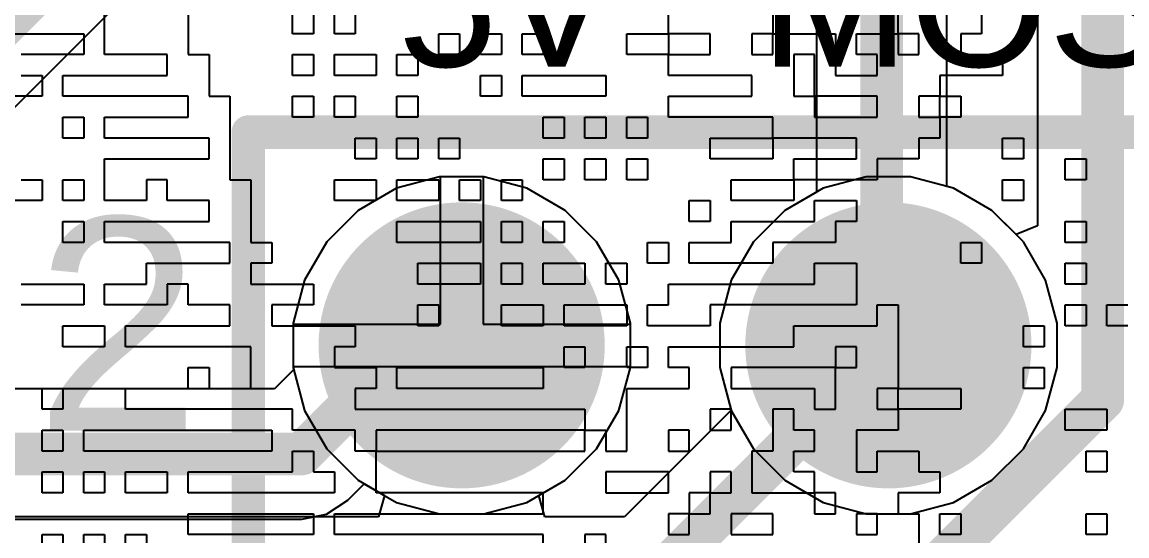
# Model space of a CAD drawing. Header units: inches. Extents: x 0.02 to 6.01, y 0.01 to 5.6.
# Drawn here: x 2.357 to 2.6159, y 3.1703 to 3.2908 of the extents above; entities that cross this region are included whole.
import ezdxf

# ---------------------------------------------------------------- set-up
doc = ezdxf.new("R2010")
doc.units = ezdxf.units.IN
doc.header["$MEASUREMENT"] = 0
for name, color, linetype in [('Bottom Layer', 5, 'Continuous'), ('Bottom Overlay', 54, 'Continuous'), ('Bottom Solder', 6, 'Continuous'), ('Multi-Layer', 9, 'Continuous'), ('Pad Holes', 156, 'Continuous'), ('Top Layer', 1, 'Continuous'), ('Top Overlay', 2, 'Continuous'), ('Top Solder', 216, 'Continuous')]:
    doc.layers.add(name, color=color, linetype=linetype)
doc.styles.add('Arial', font='', dxfattribs={"height": 0.2})
doc.styles.get('Arial').set_extended_font_data('Arial')

# ---------------------------------------------------------------- blocks, each defined once
blk = doc.blocks.new('HDR2X3_18')
at = {"layer": 'Bottom Layer'}
h = blk.add_hatch(color=5, dxfattribs=at)
edge = h.paths.add_edge_path()
edge.add_arc((0, 0.1), 0.02953, 0, 360)
h = blk.add_hatch(color=5, dxfattribs=at)
edge = h.paths.add_edge_path()
edge.add_arc((0.1, 0.1), 0.02953, 0, 360)
at = {"layer": 'Bottom Solder'}
h = blk.add_hatch(color=6, dxfattribs=at)
edge = h.paths.add_edge_path()
edge.add_arc((0, 0.1), 0.03353, 0, 360)
h = blk.add_hatch(color=6, dxfattribs=at)
edge = h.paths.add_edge_path()
edge.add_arc((0.1, 0.1), 0.03353, 0, 360)
at = {"layer": 'Multi-Layer'}
h = blk.add_hatch(color=9, dxfattribs=at)
edge = h.paths.add_edge_path()
edge.add_arc((0, 0.1), 0.02953, 0, 360)
h = blk.add_hatch(color=9, dxfattribs=at)
edge = h.paths.add_edge_path()
edge.add_arc((0.1, 0.1), 0.02953, 0, 360)
at = {"layer": 'Pad Holes'}
h = blk.add_hatch(color=7, dxfattribs=at)
edge = h.paths.add_edge_path()
edge.add_arc((0, 0.1), 0.01772, 0, 360)
h = blk.add_hatch(color=7, dxfattribs=at)
edge = h.paths.add_edge_path()
edge.add_arc((0.1, 0.1), 0.01772, 0, 360)
at = {"layer": 'Top Layer'}
h = blk.add_hatch(color=1, dxfattribs=at)
edge = h.paths.add_edge_path()
edge.add_arc((0, 0.1), 0.02953, 0, 360)
h = blk.add_hatch(color=1, dxfattribs=at)
edge = h.paths.add_edge_path()
edge.add_arc((0.1, 0.1), 0.02953, 0, 360)
at = {"layer": 'Top Solder'}
h = blk.add_hatch(color=216, dxfattribs=at)
edge = h.paths.add_edge_path()
edge.add_arc((0, 0.1), 0.03353, 0, 360)
h = blk.add_hatch(color=216, dxfattribs=at)
edge = h.paths.add_edge_path()
edge.add_arc((0.1, 0.1), 0.03353, 0, 360)
at = {"layer": 'Top Overlay'}
for points in [[(-0.05, 0.15, 0.00787, 0.00787, 0), (0.25, 0.15, 0.00787, 0.00787, 0)], [(-0.05, -0.05, 0.00787, 0.00787, 0), (-0.05, 0.15, 0.00787, 0.00787, 0)]]:
    blk.add_lwpolyline(points, format="xyseb", dxfattribs=at)
blk.add_lwpolyline([(-0.05197, 0.15, 0.00394, 0.00394, 1), (-0.04803, 0.15, 0.00394, 0.00394, 1)], format="xyseb", close=True, dxfattribs=at)
blk.add_lwpolyline([(-0.05197, 0.15, 0.00394, 0.00394, 1), (-0.04803, 0.15, 0.00394, 0.00394, 1)], format="xyseb", close=True, dxfattribs=at)
at = {"layer": 'Top Overlay', "style": 'Arial'}
blk.add_text('2', height=0.05, rotation=360, dxfattribs=at).set_placement((-0.1, 0.08))

msp = doc.modelspace()

# ---------------------------------------------------------------- linework, layer by layer
at = {"layer": 'Bottom Layer'}
for p, q in [((2.54314, 3.33779), (2.54314, 3.25091)), ((2.57373, 3.25224), (2.57373, 3.33912)), ((2.59494, 3.32836), (2.59494, 3.24303)), ((2.4548, 3.25453), (2.44474, 3.25183)), ((2.455, 3.25453), (2.4548, 3.25453)), ((2.455, 3.22), (2.455, 3.25453)), ((2.4652, 3.25453), (2.465, 3.25453)), ((2.465, 3.25453), (2.465, 3.22)), ((2.47526, 3.25183), (2.4652, 3.25453)), ((2.57526, 3.25183), (2.57373, 3.25224)), ((2.44474, 3.25183), (2.43573, 3.24663)), ((2.48427, 3.24663), (2.47526, 3.25183)), ((2.54314, 3.25091), (2.53573, 3.24663)), ((2.58427, 3.24663), (2.57526, 3.25183)), ((2.43573, 3.24663), (2.42837, 3.23927)), ((2.49163, 3.23927), (2.48427, 3.24663)), ((2.53573, 3.24663), (2.52837, 3.23927)), ((2.58994, 3.24096), (2.58427, 3.24663)), ((2.59494, 3.24303), (2.58994, 3.24096)), ((2.42837, 3.23927), (2.42317, 3.23026)), ((2.49683, 3.23026), (2.49163, 3.23927)), ((2.52837, 3.23927), (2.52317, 3.23026)), ((2.42317, 3.23026), (2.42047, 3.2202)), ((2.49953, 3.2202), (2.49683, 3.23026)), ((2.52317, 3.23026), (2.52047, 3.2202)), ((2.42047, 3.2202), (2.42047, 3.22)), ((2.42047, 3.22), (2.455, 3.22)), ((2.465, 3.22), (2.49953, 3.22)), ((2.49953, 3.22), (2.49953, 3.2202)), ((2.52047, 3.2202), (2.52047, 3.2098)), ((2.49953, 3.21), (2.42047, 3.21)), ((2.42047, 3.21), (2.42047, 3.2098)), ((2.42047, 3.2098), (2.42317, 3.19974)), ((2.49683, 3.19974), (2.49953, 3.2098)), ((2.49953, 3.2098), (2.49953, 3.21)), ((2.52047, 3.2098), (2.52316, 3.19978)), ((2.42317, 3.19974), (2.42837, 3.19073)), ((2.49163, 3.19073), (2.49683, 3.19974)), ((2.52316, 3.19978), (2.49819, 3.17482)), ((2.42837, 3.19073), (2.43573, 3.18337)), ((2.48427, 3.18337), (2.49163, 3.19073)), ((2.43573, 3.18337), (2.44188, 3.17982)), ((2.47812, 3.17982), (2.48427, 3.18337)), ((2.44188, 3.17982), (2.44054, 3.17482)), ((2.47946, 3.17482), (2.47812, 3.17982)), ((2.44054, 3.17482), (2.25453, 3.17482)), ((2.49819, 3.17482), (2.47946, 3.17482))]:
    msp.add_line(p, q, dxfattribs=at)
for points in [[(2.55844, 3.21656, 0.01, 0.01, 0), (2.55844, 3.37344, 0.01, 0.01, 0)], [(2.61024, 3.20226, 0.01, 0.01, 0), (2.61024, 3.32836, 0.01, 0.01, 0)], [(2.55844, 3.21656, 0.01, 0.01, 0), (2.56, 3.215, 0.01, 0.01, 0)], [(2.50453, 3.15953, 0.01, 0.01, 0), (2.56, 3.215, 0.01, 0.01, 0)], [(2.57297, 3.165, 0.01, 0.01, 0), (2.61024, 3.20226, 0.01, 0.01, 0)]]:
    msp.add_lwpolyline(points, format="xyseb", dxfattribs=at)
for points in [[(2.55594, 3.21656, 0.005, 0.005, 1), (2.56094, 3.21656, 0.005, 0.005, 1)], [(2.55594, 3.21656, 0.005, 0.005, 1), (2.56094, 3.21656, 0.005, 0.005, 1)], [(2.5575, 3.215, 0.005, 0.005, 1), (2.5625, 3.215, 0.005, 0.005, 1)], [(2.5575, 3.215, 0.005, 0.005, 1), (2.5625, 3.215, 0.005, 0.005, 1)], [(2.60774, 3.20226, 0.005, 0.005, 1), (2.61274, 3.20226, 0.005, 0.005, 1)], [(2.60774, 3.20226, 0.005, 0.005, 1), (2.61274, 3.20226, 0.005, 0.005, 1)]]:
    msp.add_lwpolyline(points, format="xyseb", close=True, dxfattribs=at)
at = {"layer": 'Bottom Overlay'}
for p, q in [((2.50845, 3.28808), (2.50845, 3.30765)), ((2.53292, 3.30276), (2.53292, 3.28808)), ((2.37633, 3.28319), (2.37633, 3.29297)), ((2.39591, 3.29297), (2.39591, 3.28319)), ((2.42037, 3.28808), (2.42037, 3.29297)), ((2.42527, 3.29297), (2.42527, 3.28808)), ((2.43016, 3.28808), (2.43016, 3.29297)), ((2.43505, 3.29297), (2.43505, 3.28808)), ((2.56228, 3.28808), (2.56228, 3.29297)), ((2.58185, 3.29297), (2.58185, 3.28808)), ((2.34697, 3.28808), (2.37144, 3.28808)), ((2.37144, 3.28808), (2.37144, 3.28319)), ((2.42527, 3.28808), (2.42037, 3.28808)), ((2.43505, 3.28808), (2.43016, 3.28808)), ((2.45463, 3.28808), (2.45952, 3.28808)), ((2.45463, 3.28319), (2.45463, 3.28808)), ((2.45952, 3.28808), (2.45952, 3.28319)), ((2.46441, 3.28808), (2.46931, 3.28808)), ((2.46441, 3.28319), (2.46441, 3.28808)), ((2.46931, 3.28808), (2.46931, 3.28319)), ((2.4742, 3.28319), (2.4742, 3.28808)), ((2.4742, 3.28808), (2.47909, 3.28808)), ((2.47909, 3.28808), (2.47909, 3.28319)), ((2.49867, 3.28319), (2.49867, 3.28808)), ((2.49867, 3.28808), (2.50845, 3.28808)), ((2.50845, 3.28808), (2.50845, 3.28319)), ((2.51824, 3.28808), (2.50845, 3.28808)), ((2.51824, 3.28319), (2.51824, 3.28808)), ((2.53292, 3.28808), (2.52803, 3.28808)), ((2.52803, 3.28808), (2.52803, 3.28319)), ((2.53292, 3.28808), (2.5476, 3.28808)), ((2.53292, 3.28319), (2.53292, 3.28808)), ((2.5476, 3.28808), (2.5476, 3.27829)), ((2.55249, 3.28319), (2.55249, 3.28808)), ((2.55249, 3.28808), (2.56228, 3.28808)), ((2.56228, 3.28808), (2.56228, 3.28319)), ((2.56717, 3.28808), (2.56228, 3.28808)), ((2.56717, 3.28319), (2.56717, 3.28808)), ((2.58185, 3.28808), (2.57696, 3.28808)), ((2.57696, 3.28808), (2.57696, 3.28319)), ((2.36165, 3.28319), (2.35676, 3.28319)), ((2.37144, 3.28319), (2.36165, 3.28319)), ((2.39101, 3.28319), (2.37633, 3.28319)), ((2.39101, 3.27829), (2.39101, 3.28319)), ((2.39591, 3.28319), (2.4008, 3.28319)), ((2.4008, 3.28319), (2.4008, 3.2734)), ((2.42037, 3.27829), (2.42037, 3.28319)), ((2.42037, 3.28319), (2.42527, 3.28319)), ((2.42527, 3.28319), (2.42527, 3.27829)), ((2.43016, 3.27829), (2.43016, 3.28319)), ((2.43016, 3.28319), (2.43995, 3.28319)), ((2.43995, 3.28319), (2.43995, 3.27829)), ((2.44484, 3.27829), (2.44484, 3.28319)), ((2.44484, 3.28319), (2.44973, 3.28319)), ((2.44973, 3.28319), (2.44973, 3.27829)), ((2.45952, 3.28319), (2.45463, 3.28319)), ((2.46931, 3.28319), (2.46441, 3.28319)), ((2.47909, 3.28319), (2.4742, 3.28319)), ((2.50356, 3.28319), (2.49867, 3.28319)), ((2.50845, 3.28319), (2.50356, 3.28319)), ((2.50845, 3.27829), (2.50845, 3.28319)), ((2.50845, 3.28319), (2.51824, 3.28319)), ((2.52803, 3.28319), (2.53292, 3.28319)), ((2.54271, 3.28319), (2.53781, 3.28319)), ((2.53781, 3.28319), (2.53781, 3.2734)), ((2.54271, 3.2734), (2.54271, 3.28319)), ((2.55739, 3.28319), (2.55249, 3.28319)), ((2.55739, 3.27829), (2.55739, 3.28319)), ((2.56228, 3.28319), (2.56717, 3.28319)), ((2.57696, 3.28319), (2.58675, 3.28319)), ((2.58675, 3.28319), (2.58675, 3.27829)), ((2.35676, 3.27829), (2.36165, 3.27829)), ((2.36165, 3.27829), (2.36165, 3.2734)), ((2.36655, 3.2734), (2.36655, 3.27829)), ((2.36655, 3.27829), (2.39101, 3.27829)), ((2.42527, 3.27829), (2.42037, 3.27829)), ((2.43505, 3.27829), (2.43016, 3.27829)), ((2.43995, 3.27829), (2.43505, 3.27829)), ((2.44973, 3.27829), (2.44484, 3.27829)), ((2.46441, 3.2734), (2.46441, 3.27829)), ((2.46441, 3.27829), (2.46931, 3.27829)), ((2.46931, 3.27829), (2.46931, 3.2734)), ((2.4742, 3.2734), (2.4742, 3.27829)), ((2.4742, 3.27829), (2.47909, 3.27829)), ((2.47909, 3.27829), (2.48399, 3.27829)), ((2.48399, 3.27829), (2.49377, 3.27829)), ((2.49377, 3.27829), (2.49377, 3.2734)), ((2.52803, 3.27829), (2.50845, 3.27829)), ((2.52803, 3.2734), (2.52803, 3.27829)), ((2.5476, 3.27829), (2.55739, 3.27829)), ((2.58675, 3.27829), (2.57207, 3.27829)), ((2.57207, 3.27829), (2.57207, 3.2734)), ((2.36165, 3.2734), (2.34697, 3.2734)), ((2.39591, 3.2734), (2.36655, 3.2734)), ((2.39591, 3.26851), (2.39591, 3.2734)), ((2.4008, 3.2734), (2.40569, 3.2734)), ((2.40569, 3.2734), (2.40569, 3.25383)), ((2.42037, 3.2734), (2.42527, 3.2734)), ((2.42037, 3.26851), (2.42037, 3.2734)), ((2.42527, 3.2734), (2.42527, 3.26851)), ((2.43016, 3.26851), (2.43016, 3.2734)), ((2.43016, 3.2734), (2.43505, 3.2734)), ((2.43505, 3.2734), (2.43505, 3.26851)), ((2.44484, 3.26851), (2.44484, 3.2734)), ((2.44484, 3.2734), (2.44973, 3.2734)), ((2.44973, 3.2734), (2.44973, 3.26851)), ((2.46931, 3.2734), (2.46441, 3.2734)), ((2.49377, 3.2734), (2.4742, 3.2734)), ((2.50845, 3.26851), (2.50845, 3.2734)), ((2.50845, 3.2734), (2.52803, 3.2734)), ((2.53781, 3.2734), (2.54271, 3.2734)), ((2.54271, 3.2734), (2.54271, 3.26851)), ((2.55739, 3.2734), (2.54271, 3.2734)), ((2.55739, 3.26851), (2.55739, 3.2734)), ((2.57207, 3.2734), (2.56717, 3.2734)), ((2.56717, 3.2734), (2.56717, 3.26851)), ((2.57207, 3.26851), (2.57207, 3.2734)), ((2.57207, 3.2734), (2.57696, 3.2734)), ((2.57696, 3.2734), (2.57696, 3.26851)), ((2.36655, 3.26361), (2.36655, 3.26851)), ((2.36655, 3.26851), (2.37144, 3.26851)), ((2.37144, 3.26851), (2.37144, 3.26361)), ((2.37633, 3.26361), (2.37633, 3.26851)), ((2.37633, 3.26851), (2.39591, 3.26851)), ((2.42527, 3.26851), (2.42037, 3.26851)), ((2.43505, 3.26851), (2.43016, 3.26851)), ((2.44973, 3.26851), (2.44484, 3.26851)), ((2.47909, 3.26361), (2.47909, 3.26851)), ((2.47909, 3.26851), (2.48399, 3.26851)), ((2.48399, 3.26851), (2.48399, 3.26361)), ((2.48888, 3.26851), (2.49377, 3.26851)), ((2.48888, 3.26361), (2.48888, 3.26851)), ((2.49377, 3.26851), (2.49377, 3.26361)), ((2.49867, 3.26361), (2.49867, 3.26851)), ((2.49867, 3.26851), (2.50356, 3.26851)), ((2.50356, 3.26851), (2.50356, 3.26361)), ((2.53292, 3.26851), (2.50845, 3.26851)), ((2.53292, 3.26361), (2.53292, 3.26851)), ((2.54271, 3.26851), (2.55739, 3.26851)), ((2.56717, 3.26851), (2.57207, 3.26851)), ((2.57696, 3.26851), (2.57207, 3.26851)), ((2.57207, 3.26851), (2.57207, 3.26361)), ((2.37144, 3.26361), (2.36655, 3.26361)), ((2.4008, 3.26361), (2.37633, 3.26361)), ((2.4008, 3.25872), (2.4008, 3.26361)), ((2.43505, 3.25872), (2.43505, 3.26361)), ((2.43505, 3.26361), (2.43995, 3.26361)), ((2.43995, 3.26361), (2.43995, 3.25872)), ((2.44484, 3.26361), (2.44973, 3.26361)), ((2.44484, 3.25872), (2.44484, 3.26361)), ((2.44973, 3.26361), (2.44973, 3.25872)), ((2.45463, 3.26361), (2.45952, 3.26361)), ((2.45463, 3.25872), (2.45463, 3.26361)), ((2.45952, 3.26361), (2.45952, 3.25872)), ((2.48399, 3.26361), (2.47909, 3.26361)), ((2.49377, 3.26361), (2.48888, 3.26361)), ((2.50356, 3.26361), (2.49867, 3.26361)), ((2.51824, 3.25872), (2.51824, 3.26361)), ((2.51824, 3.26361), (2.53292, 3.26361)), ((2.53292, 3.26361), (2.53292, 3.25872)), ((2.55249, 3.26361), (2.53292, 3.26361)), ((2.55249, 3.25872), (2.55249, 3.26361)), ((2.57207, 3.26361), (2.56717, 3.26361)), ((2.56717, 3.26361), (2.56717, 3.25872)), ((2.58675, 3.25872), (2.58675, 3.26361)), ((2.58675, 3.26361), (2.59164, 3.26361)), ((2.59164, 3.26361), (2.59164, 3.25872)), ((2.37633, 3.24893), (2.37633, 3.25872)), ((2.37633, 3.25872), (2.4008, 3.25872)), ((2.43995, 3.25872), (2.43505, 3.25872)), ((2.44973, 3.25872), (2.44484, 3.25872)), ((2.45952, 3.25872), (2.45463, 3.25872)), ((2.47909, 3.25383), (2.47909, 3.25872)), ((2.47909, 3.25872), (2.48399, 3.25872)), ((2.48399, 3.25872), (2.48399, 3.25383)), ((2.48888, 3.25383), (2.48888, 3.25872)), ((2.48888, 3.25872), (2.49377, 3.25872)), ((2.49377, 3.25872), (2.49377, 3.25383)), ((2.49867, 3.25383), (2.49867, 3.25872)), ((2.49867, 3.25872), (2.50356, 3.25872)), ((2.50356, 3.25872), (2.50356, 3.25383)), ((2.52313, 3.25872), (2.51824, 3.25872)), ((2.53292, 3.25872), (2.52313, 3.25872)), ((2.53781, 3.25383), (2.53781, 3.25872)), ((2.53781, 3.25872), (2.55249, 3.25872)), ((2.56717, 3.25872), (2.55739, 3.25872)), ((2.55739, 3.25872), (2.55739, 3.25383)), ((2.59164, 3.25872), (2.58675, 3.25872)), ((2.60143, 3.25872), (2.60632, 3.25872)), ((2.60143, 3.25383), (2.60143, 3.25872)), ((2.60632, 3.25872), (2.60632, 3.25383)), ((2.35676, 3.25383), (2.36165, 3.25383)), ((2.36165, 3.25383), (2.36165, 3.24893)), ((2.36655, 3.24893), (2.36655, 3.25383)), ((2.36655, 3.25383), (2.37144, 3.25383)), ((2.37144, 3.25383), (2.37144, 3.24893)), ((2.39101, 3.25383), (2.38612, 3.25383)), ((2.38612, 3.25383), (2.38612, 3.24893)), ((2.39101, 3.24893), (2.39101, 3.25383)), ((2.40569, 3.25383), (2.41059, 3.25383)), ((2.41059, 3.25383), (2.41059, 3.23915)), ((2.43016, 3.24893), (2.43016, 3.25383)), ((2.43016, 3.25383), (2.43995, 3.25383)), ((2.43995, 3.25383), (2.43995, 3.24893)), ((2.44484, 3.24893), (2.44484, 3.25383)), ((2.44484, 3.25383), (2.45463, 3.25383)), ((2.45463, 3.25383), (2.45463, 3.24893)), ((2.45952, 3.24893), (2.45952, 3.25383)), ((2.45952, 3.25383), (2.46441, 3.25383)), ((2.46441, 3.25383), (2.46441, 3.24893)), ((2.46931, 3.24893), (2.46931, 3.25383)), ((2.46931, 3.25383), (2.4742, 3.25383)), ((2.4742, 3.25383), (2.4742, 3.24893)), ((2.48399, 3.25383), (2.47909, 3.25383)), ((2.49377, 3.25383), (2.48888, 3.25383)), ((2.50356, 3.25383), (2.49867, 3.25383)), ((2.52313, 3.24893), (2.52313, 3.25383)), ((2.52313, 3.25383), (2.53292, 3.25383)), ((2.53292, 3.25383), (2.53781, 3.25383)), ((2.53781, 3.25383), (2.53781, 3.24893)), ((2.55739, 3.25383), (2.53781, 3.25383)), ((2.58675, 3.24893), (2.58675, 3.25383)), ((2.58675, 3.25383), (2.59164, 3.25383)), ((2.59164, 3.25383), (2.59164, 3.24893)), ((2.60632, 3.25383), (2.60143, 3.25383)), ((2.36165, 3.24893), (2.34697, 3.24893)), ((2.37144, 3.24893), (2.36655, 3.24893)), ((2.38612, 3.24893), (2.37633, 3.24893)), ((2.4008, 3.24893), (2.39101, 3.24893)), ((2.4008, 3.24404), (2.4008, 3.24893)), ((2.43505, 3.24893), (2.43016, 3.24893)), ((2.43995, 3.24893), (2.43505, 3.24893)), ((2.45463, 3.24893), (2.44484, 3.24893)), ((2.46441, 3.24893), (2.45952, 3.24893)), ((2.4742, 3.24893), (2.46931, 3.24893)), ((2.51335, 3.24404), (2.51335, 3.24893)), ((2.51335, 3.24893), (2.51824, 3.24893)), ((2.51824, 3.24893), (2.51824, 3.24404)), ((2.53781, 3.24893), (2.52313, 3.24893)), ((2.54271, 3.24404), (2.54271, 3.24893)), ((2.54271, 3.24893), (2.55249, 3.24893)), ((2.55249, 3.24893), (2.55249, 3.24404)), ((2.59164, 3.24893), (2.58675, 3.24893)), ((2.36655, 3.23915), (2.36655, 3.24404)), ((2.36655, 3.24404), (2.37144, 3.24404)), ((2.37144, 3.24404), (2.37144, 3.23915)), ((2.37633, 3.23915), (2.37633, 3.24404)), ((2.37633, 3.24404), (2.4008, 3.24404)), ((2.44484, 3.23915), (2.44484, 3.24404)), ((2.44484, 3.24404), (2.46441, 3.24404)), ((2.46441, 3.24404), (2.46441, 3.23915)), ((2.46931, 3.23915), (2.46931, 3.24404)), ((2.46931, 3.24404), (2.4742, 3.24404)), ((2.4742, 3.24404), (2.4742, 3.23915)), ((2.47909, 3.23915), (2.47909, 3.24404)), ((2.47909, 3.24404), (2.48399, 3.24404)), ((2.48399, 3.24404), (2.48399, 3.23915)), ((2.51824, 3.24404), (2.51335, 3.24404)), ((2.52313, 3.23915), (2.52313, 3.24404)), ((2.52313, 3.24404), (2.54271, 3.24404)), ((2.55249, 3.24404), (2.5476, 3.24404)), ((2.5476, 3.24404), (2.5476, 3.23915)), ((2.60143, 3.23915), (2.60143, 3.24404)), ((2.60143, 3.24404), (2.60632, 3.24404)), ((2.60632, 3.24404), (2.60632, 3.23915)), ((2.37144, 3.23915), (2.36655, 3.23915)), ((2.40569, 3.23915), (2.37633, 3.23915)), ((2.40569, 3.23425), (2.40569, 3.23915)), ((2.41059, 3.23915), (2.41548, 3.23915)), ((2.41548, 3.23915), (2.41548, 3.23425)), ((2.44973, 3.23915), (2.44484, 3.23915)), ((2.46441, 3.23915), (2.44973, 3.23915)), ((2.4742, 3.23915), (2.46931, 3.23915)), ((2.48399, 3.23915), (2.47909, 3.23915)), ((2.50356, 3.23425), (2.50356, 3.23915)), ((2.50356, 3.23915), (2.50845, 3.23915)), ((2.50845, 3.23915), (2.50845, 3.23425)), ((2.51335, 3.23425), (2.51335, 3.23915)), ((2.51335, 3.23915), (2.52313, 3.23915)), ((2.5476, 3.23915), (2.53292, 3.23915)), ((2.53292, 3.23915), (2.53292, 3.23425)), ((2.57696, 3.23425), (2.57696, 3.23915)), ((2.57696, 3.23915), (2.58185, 3.23915)), ((2.58185, 3.23915), (2.58185, 3.23425)), ((2.60632, 3.23915), (2.60143, 3.23915)), ((2.38612, 3.22936), (2.38612, 3.23425)), ((2.38612, 3.23425), (2.40569, 3.23425)), ((2.41548, 3.23425), (2.41059, 3.23425)), ((2.41059, 3.23425), (2.41059, 3.22936)), ((2.44973, 3.22936), (2.44973, 3.23425)), ((2.44973, 3.23425), (2.46441, 3.23425)), ((2.46441, 3.23425), (2.46441, 3.22936)), ((2.46931, 3.22936), (2.46931, 3.23425)), ((2.46931, 3.23425), (2.4742, 3.23425)), ((2.4742, 3.23425), (2.4742, 3.22936)), ((2.47909, 3.22936), (2.47909, 3.23425)), ((2.47909, 3.23425), (2.48888, 3.23425)), ((2.48888, 3.23425), (2.48888, 3.22936)), ((2.49377, 3.22936), (2.49377, 3.23425)), ((2.49377, 3.23425), (2.49867, 3.23425)), ((2.49867, 3.23425), (2.49867, 3.22936)), ((2.50845, 3.23425), (2.50356, 3.23425)), ((2.51824, 3.23425), (2.51335, 3.23425)), ((2.53292, 3.23425), (2.51824, 3.23425)), ((2.54271, 3.22936), (2.54271, 3.23425)), ((2.54271, 3.23425), (2.55249, 3.23425)), ((2.55249, 3.23425), (2.55249, 3.22447)), ((2.58185, 3.23425), (2.57696, 3.23425)), ((2.60143, 3.22936), (2.60143, 3.23425)), ((2.60143, 3.23425), (2.60632, 3.23425)), ((2.60632, 3.23425), (2.60632, 3.22936)), ((2.35676, 3.22936), (2.36165, 3.22936)), ((2.36165, 3.22936), (2.36655, 3.22936)), ((2.36655, 3.22936), (2.37144, 3.22936)), ((2.37144, 3.22936), (2.37144, 3.22447)), ((2.37633, 3.22447), (2.37633, 3.22936)), ((2.37633, 3.22936), (2.38612, 3.22936)), ((2.39591, 3.22936), (2.39101, 3.22936)), ((2.39101, 3.22936), (2.39101, 3.22447)), ((2.39591, 3.22447), (2.39591, 3.22936)), ((2.41059, 3.22936), (2.42527, 3.22936)), ((2.42527, 3.22936), (2.42527, 3.22447)), ((2.46441, 3.22936), (2.44973, 3.22936)), ((2.4742, 3.22936), (2.46931, 3.22936)), ((2.48399, 3.22936), (2.47909, 3.22936)), ((2.48888, 3.22936), (2.48399, 3.22936)), ((2.49867, 3.22936), (2.49377, 3.22936)), ((2.50845, 3.22447), (2.50845, 3.22936)), ((2.50845, 3.22936), (2.54271, 3.22936)), ((2.60632, 3.22936), (2.60143, 3.22936)), ((2.37144, 3.22447), (2.35676, 3.22447)), ((2.39101, 3.22447), (2.37633, 3.22447)), ((2.40569, 3.22447), (2.39591, 3.22447)), ((2.40569, 3.21957), (2.40569, 3.22447)), ((2.42527, 3.22447), (2.41548, 3.22447)), ((2.41548, 3.22447), (2.41548, 3.21957)), ((2.44973, 3.21957), (2.44973, 3.22447)), ((2.44973, 3.22447), (2.45463, 3.22447)), ((2.45463, 3.22447), (2.45463, 3.21957)), ((2.46931, 3.21957), (2.46931, 3.22447)), ((2.46931, 3.22447), (2.47909, 3.22447)), ((2.47909, 3.22447), (2.47909, 3.21957)), ((2.48399, 3.22447), (2.48888, 3.22447)), ((2.48399, 3.21957), (2.48399, 3.22447)), ((2.48888, 3.22447), (2.49867, 3.22447)), ((2.49867, 3.22447), (2.49867, 3.21957)), ((2.50356, 3.21957), (2.50356, 3.22447)), ((2.50356, 3.22447), (2.50845, 3.22447)), ((2.54271, 3.22447), (2.51824, 3.22447)), ((2.51824, 3.22447), (2.51824, 3.21957)), ((2.5476, 3.22447), (2.54271, 3.22447)), ((2.55249, 3.22447), (2.5476, 3.22447)), ((2.55739, 3.21957), (2.55739, 3.22447)), ((2.55739, 3.22447), (2.56228, 3.22447)), ((2.56228, 3.22447), (2.56228, 3.20489)), ((2.60143, 3.21957), (2.60143, 3.22447)), ((2.60143, 3.22447), (2.60632, 3.22447)), ((2.60632, 3.22447), (2.60632, 3.21957)), ((2.61121, 3.21957), (2.61121, 3.22447)), ((2.61121, 3.22447), (2.61611, 3.22447)), ((2.36655, 3.21468), (2.36655, 3.21957)), ((2.36655, 3.21957), (2.37633, 3.21957)), ((2.37633, 3.21957), (2.37633, 3.21468)), ((2.38123, 3.21468), (2.38123, 3.21957)), ((2.38123, 3.21957), (2.40569, 3.21957)), ((2.41548, 3.21957), (2.43505, 3.21957)), ((2.43505, 3.21957), (2.43505, 3.21468)), ((2.45463, 3.21957), (2.44973, 3.21957)), ((2.4742, 3.21957), (2.46931, 3.21957)), ((2.47909, 3.21957), (2.4742, 3.21957)), ((2.49867, 3.21957), (2.48399, 3.21957)), ((2.51824, 3.21957), (2.50356, 3.21957)), ((2.53781, 3.21468), (2.53781, 3.21957)), ((2.53781, 3.21957), (2.55739, 3.21957)), ((2.59164, 3.21957), (2.59653, 3.21957)), ((2.59164, 3.21468), (2.59164, 3.21957)), ((2.59653, 3.21957), (2.59653, 3.21468)), ((2.60632, 3.21957), (2.60143, 3.21957)), ((2.61611, 3.21957), (2.61121, 3.21957)), ((2.37144, 3.21468), (2.36655, 3.21468)), ((2.37633, 3.21468), (2.37144, 3.21468)), ((2.41059, 3.21468), (2.38123, 3.21468)), ((2.41059, 3.20489), (2.41059, 3.21468)), ((2.43505, 3.21468), (2.43016, 3.21468)), ((2.43016, 3.21468), (2.43016, 3.20979)), ((2.48399, 3.20979), (2.48399, 3.21468)), ((2.48399, 3.21468), (2.48888, 3.21468)), ((2.48888, 3.21468), (2.48888, 3.20979)), ((2.49867, 3.20979), (2.49867, 3.21468)), ((2.49867, 3.21468), (2.50356, 3.21468)), ((2.50356, 3.21468), (2.50356, 3.20979)), ((2.50845, 3.20979), (2.50845, 3.21468)), ((2.50845, 3.21468), (2.53781, 3.21468)), ((2.55249, 3.21468), (2.5476, 3.21468)), ((2.5476, 3.21468), (2.5476, 3.20979)), ((2.55249, 3.20979), (2.55249, 3.21468)), ((2.59653, 3.21468), (2.59164, 3.21468)), ((2.39591, 3.20489), (2.39591, 3.20979)), ((2.39591, 3.20979), (2.4008, 3.20979)), ((2.4008, 3.20979), (2.4008, 3.20489)), ((2.43016, 3.20979), (2.43995, 3.20979)), ((2.43995, 3.20979), (2.43995, 3.20489)), ((2.44484, 3.20489), (2.44484, 3.20979)), ((2.44484, 3.20979), (2.45952, 3.20979)), ((2.45952, 3.20979), (2.46441, 3.20979)), ((2.46441, 3.20979), (2.47909, 3.20979)), ((2.47909, 3.20979), (2.47909, 3.20489)), ((2.48888, 3.20979), (2.48399, 3.20979)), ((2.50356, 3.20979), (2.49867, 3.20979)), ((2.51335, 3.20979), (2.50845, 3.20979)), ((2.51335, 3.20489), (2.51335, 3.20979)), ((2.5476, 3.20979), (2.52313, 3.20979)), ((2.52313, 3.20979), (2.52313, 3.20489)), ((2.5476, 3.2), (2.5476, 3.20979)), ((2.5476, 3.20979), (2.55249, 3.20979)), ((2.59164, 3.20489), (2.59164, 3.20979)), ((2.59164, 3.20979), (2.59653, 3.20979)), ((2.59653, 3.20979), (2.59653, 3.20489)), ((2.36165, 3.2), (2.36165, 3.20489)), ((2.36165, 3.20489), (2.36655, 3.20489)), ((2.36655, 3.20489), (2.36655, 3.2)), ((2.38123, 3.2), (2.38123, 3.20489)), ((2.38123, 3.20489), (2.39591, 3.20489)), ((2.4008, 3.20489), (2.41059, 3.20489)), ((2.43995, 3.20489), (2.43505, 3.20489)), ((2.43505, 3.20489), (2.43505, 3.2)), ((2.47909, 3.20489), (2.44484, 3.20489)), ((2.49867, 3.2), (2.49867, 3.20489)), ((2.49867, 3.20489), (2.51335, 3.20489)), ((2.52313, 3.20489), (2.54271, 3.20489)), ((2.54271, 3.20489), (2.54271, 3.2)), ((2.56228, 3.20489), (2.55739, 3.20489)), ((2.55739, 3.20489), (2.55739, 3.2)), ((2.56228, 3.2), (2.56228, 3.20489)), ((2.56228, 3.20489), (2.56717, 3.20489)), ((2.56717, 3.20489), (2.57207, 3.20489)), ((2.57207, 3.20489), (2.57696, 3.20489)), ((2.57696, 3.20489), (2.57696, 3.2)), ((2.59653, 3.20489), (2.59164, 3.20489)), ((2.36655, 3.2), (2.36165, 3.2)), ((2.42037, 3.2), (2.38123, 3.2)), ((2.42037, 3.19511), (2.42037, 3.2)), ((2.43505, 3.2), (2.48888, 3.2)), ((2.48888, 3.2), (2.48888, 3.19511)), ((2.49867, 3.19021), (2.49867, 3.2)), ((2.52313, 3.2), (2.51824, 3.2)), ((2.51824, 3.2), (2.51824, 3.19511)), ((2.52313, 3.19511), (2.52313, 3.2)), ((2.53781, 3.2), (2.53292, 3.2)), ((2.53292, 3.2), (2.53292, 3.19021)), ((2.53781, 3.19511), (2.53781, 3.2)), ((2.54271, 3.2), (2.5476, 3.2)), ((2.55739, 3.2), (2.56228, 3.2)), ((2.57696, 3.2), (2.56228, 3.2)), ((2.56228, 3.2), (2.56228, 3.19511)), ((2.60143, 3.2), (2.60632, 3.2)), ((2.60143, 3.19511), (2.60143, 3.2)), ((2.60632, 3.2), (2.61121, 3.2)), ((2.61121, 3.2), (2.61121, 3.19511)), ((2.36165, 3.19021), (2.36165, 3.19511)), ((2.36165, 3.19511), (2.36655, 3.19511)), ((2.36655, 3.19511), (2.36655, 3.19021)), ((2.37144, 3.19021), (2.37144, 3.19511)), ((2.37144, 3.19511), (2.38123, 3.19511)), ((2.38123, 3.19511), (2.38612, 3.19511)), ((2.38612, 3.19511), (2.41548, 3.19511)), ((2.41548, 3.19511), (2.41548, 3.19021)), ((2.43505, 3.19511), (2.42037, 3.19511)), ((2.43505, 3.19021), (2.43505, 3.19511)), ((2.48888, 3.19511), (2.43995, 3.19511)), ((2.43995, 3.19511), (2.43995, 3.19021)), ((2.48888, 3.19021), (2.48888, 3.19511)), ((2.48888, 3.19511), (2.49377, 3.19511)), ((2.49377, 3.19511), (2.49377, 3.19021)), ((2.51335, 3.19511), (2.50845, 3.19511)), ((2.50845, 3.19511), (2.50845, 3.19021)), ((2.51335, 3.19021), (2.51335, 3.19511)), ((2.51824, 3.19511), (2.52313, 3.19511)), ((2.54271, 3.19511), (2.53781, 3.19511)), ((2.54271, 3.19021), (2.54271, 3.19511)), ((2.56228, 3.19511), (2.55249, 3.19511)), ((2.55249, 3.19511), (2.55249, 3.18532)), ((2.61121, 3.19511), (2.60143, 3.19511)), ((2.36655, 3.19021), (2.36165, 3.19021)), ((2.41548, 3.19021), (2.37144, 3.19021)), ((2.42037, 3.18532), (2.42037, 3.19021)), ((2.42037, 3.19021), (2.42527, 3.19021)), ((2.42527, 3.19021), (2.42527, 3.18532)), ((2.43995, 3.19021), (2.43505, 3.19021)), ((2.43995, 3.18043), (2.43995, 3.19021)), ((2.43995, 3.19021), (2.48888, 3.19021)), ((2.49377, 3.19021), (2.49867, 3.19021)), ((2.50845, 3.19021), (2.51335, 3.19021)), ((2.53292, 3.19021), (2.52803, 3.19021)), ((2.52803, 3.19021), (2.52803, 3.18043)), ((2.53781, 3.18532), (2.53781, 3.19021)), ((2.53781, 3.19021), (2.54271, 3.19021)), ((2.55739, 3.18532), (2.55739, 3.19021)), ((2.55739, 3.19021), (2.56717, 3.19021)), ((2.56717, 3.19021), (2.56717, 3.18532)), ((2.60632, 3.19021), (2.61121, 3.19021)), ((2.60632, 3.18532), (2.60632, 3.19021)), ((2.61121, 3.19021), (2.61121, 3.18532)), ((2.36165, 3.18043), (2.36165, 3.18532)), ((2.36165, 3.18532), (2.36655, 3.18532)), ((2.36655, 3.18532), (2.36655, 3.18043)), ((2.37144, 3.18043), (2.37144, 3.18532)), ((2.37144, 3.18532), (2.37633, 3.18532)), ((2.37633, 3.18532), (2.37633, 3.18043)), ((2.38123, 3.18043), (2.38123, 3.18532)), ((2.38123, 3.18532), (2.39101, 3.18532)), ((2.39101, 3.18532), (2.39101, 3.18043)), ((2.39591, 3.18043), (2.39591, 3.18532)), ((2.39591, 3.18532), (2.42037, 3.18532)), ((2.42527, 3.18532), (2.43016, 3.18532)), ((2.43016, 3.18532), (2.43016, 3.18043)), ((2.50845, 3.18532), (2.49377, 3.18532)), ((2.49377, 3.18532), (2.49377, 3.18043)), ((2.50845, 3.18043), (2.50845, 3.18532)), ((2.52313, 3.18532), (2.51824, 3.18532)), ((2.51824, 3.18532), (2.51824, 3.18043)), ((2.52313, 3.18043), (2.52313, 3.18532)), ((2.54271, 3.18532), (2.53781, 3.18532)), ((2.54271, 3.18043), (2.54271, 3.18532)), ((2.55249, 3.18532), (2.55739, 3.18532)), ((2.56717, 3.18532), (2.57207, 3.18532)), ((2.57207, 3.18532), (2.57207, 3.18043)), ((2.61121, 3.18532), (2.60632, 3.18532)), ((2.36655, 3.18043), (2.36165, 3.18043)), ((2.37633, 3.18043), (2.37144, 3.18043)), ((2.39101, 3.18043), (2.38123, 3.18043)), ((2.42527, 3.18043), (2.39591, 3.18043)), ((2.43016, 3.18043), (2.42527, 3.18043)), ((2.47909, 3.18043), (2.43995, 3.18043)), ((2.47909, 3.17553), (2.47909, 3.18043)), ((2.49377, 3.18043), (2.50845, 3.18043)), ((2.51824, 3.18043), (2.51335, 3.18043)), ((2.51335, 3.18043), (2.51335, 3.17553)), ((2.51824, 3.18043), (2.52313, 3.18043)), ((2.51824, 3.17553), (2.51824, 3.18043)), ((2.52803, 3.18043), (2.54271, 3.18043)), ((2.54271, 3.18043), (2.54271, 3.17553)), ((2.5476, 3.18043), (2.54271, 3.18043)), ((2.5476, 3.17553), (2.5476, 3.18043)), ((2.57207, 3.18043), (2.56228, 3.18043)), ((2.56228, 3.18043), (2.56228, 3.17553)), ((2.39591, 3.17064), (2.39591, 3.17553)), ((2.39591, 3.17553), (2.42527, 3.17553)), ((2.42527, 3.17553), (2.42527, 3.17064)), ((2.43016, 3.17064), (2.43016, 3.17553)), ((2.43016, 3.17553), (2.47909, 3.17553)), ((2.51335, 3.17553), (2.50845, 3.17553)), ((2.50845, 3.17553), (2.50845, 3.17064)), ((2.51335, 3.17553), (2.51824, 3.17553)), ((2.51335, 3.17064), (2.51335, 3.17553)), ((2.53292, 3.17553), (2.52313, 3.17553)), ((2.52313, 3.17553), (2.52313, 3.17064)), ((2.53292, 3.17064), (2.53292, 3.17553)), ((2.54271, 3.17553), (2.5476, 3.17553)), ((2.55739, 3.17553), (2.55249, 3.17553)), ((2.55249, 3.17553), (2.55249, 3.17064)), ((2.55739, 3.17064), (2.55739, 3.17553)), ((2.56228, 3.17553), (2.56717, 3.17553)), ((2.56717, 3.17553), (2.56717, 3.16575)), ((2.57207, 3.17553), (2.57696, 3.17553)), ((2.57207, 3.17064), (2.57207, 3.17553)), ((2.57696, 3.17553), (2.57696, 3.17064)), ((2.60632, 3.17064), (2.60632, 3.17553)), ((2.60632, 3.17553), (2.61121, 3.17553)), ((2.61121, 3.17553), (2.61121, 3.17064)), ((2.36165, 3.16575), (2.36165, 3.17064)), ((2.36165, 3.17064), (2.36655, 3.17064)), ((2.36655, 3.17064), (2.36655, 3.16575)), ((2.37144, 3.17064), (2.37633, 3.17064)), ((2.37144, 3.16575), (2.37144, 3.17064)), ((2.37633, 3.17064), (2.37633, 3.16575)), ((2.38123, 3.17064), (2.38612, 3.17064)), ((2.38123, 3.16575), (2.38123, 3.17064)), ((2.38612, 3.17064), (2.38612, 3.16575)), ((2.42527, 3.17064), (2.39591, 3.17064)), ((2.47909, 3.17064), (2.43016, 3.17064)), ((2.47909, 3.16575), (2.47909, 3.17064)), ((2.49377, 3.17064), (2.48888, 3.17064)), ((2.48888, 3.17064), (2.48888, 3.16575)), ((2.49377, 3.16575), (2.49377, 3.17064)), ((2.50845, 3.17064), (2.51335, 3.17064)), ((2.52313, 3.17064), (2.53292, 3.17064)), ((2.55249, 3.17064), (2.55739, 3.17064)), ((2.57696, 3.17064), (2.57207, 3.17064)), ((2.61121, 3.17064), (2.60632, 3.17064))]:
    msp.add_line(p, q, dxfattribs=at)
at = {"layer": 'Top Layer'}
for p, q in [((2.3572, 3.27281), (2.4302, 3.34581)), ((2.30429, 3.2199), (2.3572, 3.27281)), ((2.3572, 3.27281), (2.3572, 3.27281)), ((2.4548, 3.25453), (2.44474, 3.25183)), ((2.4652, 3.25453), (2.4548, 3.25453)), ((2.47526, 3.25183), (2.4652, 3.25453)), ((2.5548, 3.25453), (2.54474, 3.25183)), ((2.5652, 3.25453), (2.5548, 3.25453)), ((2.57526, 3.25183), (2.5652, 3.25453)), ((2.44474, 3.25183), (2.43573, 3.24663)), ((2.48427, 3.24663), (2.47526, 3.25183)), ((2.54474, 3.25183), (2.53573, 3.24663)), ((2.58427, 3.24663), (2.57526, 3.25183)), ((2.43573, 3.24663), (2.42837, 3.23927)), ((2.49163, 3.23927), (2.48427, 3.24663)), ((2.53573, 3.24663), (2.52837, 3.23927)), ((2.59163, 3.23927), (2.58427, 3.24663)), ((2.42837, 3.23927), (2.42317, 3.23026)), ((2.49683, 3.23026), (2.49163, 3.23927)), ((2.52837, 3.23927), (2.52317, 3.23026)), ((2.59683, 3.23026), (2.59163, 3.23927)), ((2.42317, 3.23026), (2.42047, 3.2202)), ((2.49953, 3.2202), (2.49683, 3.23026)), ((2.52317, 3.23026), (2.52047, 3.2202)), ((2.59953, 3.2202), (2.59683, 3.23026)), ((2.42047, 3.2202), (2.42047, 3.2098)), ((2.49953, 3.2098), (2.49953, 3.2202)), ((2.52047, 3.2202), (2.52047, 3.2098)), ((2.59953, 3.2098), (2.59953, 3.2202)), ((2.42061, 3.20927), (2.41617, 3.20482)), ((2.42047, 3.2098), (2.42061, 3.20927)), ((2.49683, 3.19974), (2.49953, 3.2098)), ((2.52047, 3.2098), (2.52317, 3.19974)), ((2.59683, 3.19974), (2.59953, 3.2098)), ((2.41617, 3.20482), (2.34575, 3.20482)), ((2.49163, 3.19073), (2.49683, 3.19974)), ((2.52317, 3.19974), (2.52837, 3.19073)), ((2.59163, 3.19073), (2.59683, 3.19974)), ((2.48427, 3.18337), (2.49163, 3.19073)), ((2.52837, 3.19073), (2.53573, 3.18337)), ((2.58427, 3.18337), (2.59163, 3.19073)), ((2.43332, 3.17871), (2.43715, 3.18255)), ((2.43715, 3.18255), (2.44474, 3.17817)), ((2.47526, 3.17817), (2.48427, 3.18337)), ((2.53573, 3.18337), (2.54474, 3.17817)), ((2.57526, 3.17817), (2.58427, 3.18337)), ((2.42835, 3.1754), (2.43332, 3.17871)), ((2.44474, 3.17817), (2.4548, 3.17547)), ((2.4652, 3.17547), (2.47526, 3.17817)), ((2.54474, 3.17817), (2.5548, 3.17547)), ((2.5652, 3.17547), (2.57526, 3.17817)), ((2.4225, 3.17423), (2.42835, 3.1754)), ((2.4548, 3.17547), (2.4652, 3.17547)), ((2.5548, 3.17547), (2.5652, 3.17547)), ((2.34575, 3.17423), (2.4225, 3.17423))]:
    msp.add_line(p, q, dxfattribs=at)
for points in [[(2.34639, 3.28362, 0.01, 0.01, 0), (2.42839, 3.36562, 0.01, 0.01, 0)], [(2.4225, 3.18953, 0.01, 0.01, 0), (2.44797, 3.215, 0.01, 0.01, 0)], [(2.44797, 3.215, 0.01, 0.01, 0), (2.46, 3.215, 0.01, 0.01, 0)], [(2.32, 3.18953, 0.01, 0.01, 0), (2.4225, 3.18953, 0.01, 0.01, 0)]]:
    msp.add_lwpolyline(points, format="xyseb", dxfattribs=at)
for points in [[(2.44547, 3.215, 0.005, 0.005, 1), (2.45047, 3.215, 0.005, 0.005, 1)], [(2.44547, 3.215, 0.005, 0.005, 1), (2.45047, 3.215, 0.005, 0.005, 1)], [(2.4575, 3.215, 0.005, 0.005, 1), (2.4625, 3.215, 0.005, 0.005, 1)], [(2.42, 3.18953, 0.005, 0.005, 1), (2.425, 3.18953, 0.005, 0.005, 1)], [(2.42, 3.18953, 0.005, 0.005, 1), (2.425, 3.18953, 0.005, 0.005, 1)]]:
    msp.add_lwpolyline(points, format="xyseb", close=True, dxfattribs=at)

# ---------------------------------------------------------------- block references
msp.add_blockref('HDR2X3_18', (2.46, 3.115))

# ---------------------------------------------------------------- texts
at = {"layer": 'Top Overlay', "style": 'Arial'}
for s, p in [('5V', (2.445, 3.28033)), ('MOSI', (2.53, 3.28033))]:
    msp.add_text(s, height=0.03, rotation=360, dxfattribs=at).set_placement(p)

doc.saveas('drawing.dxf')
